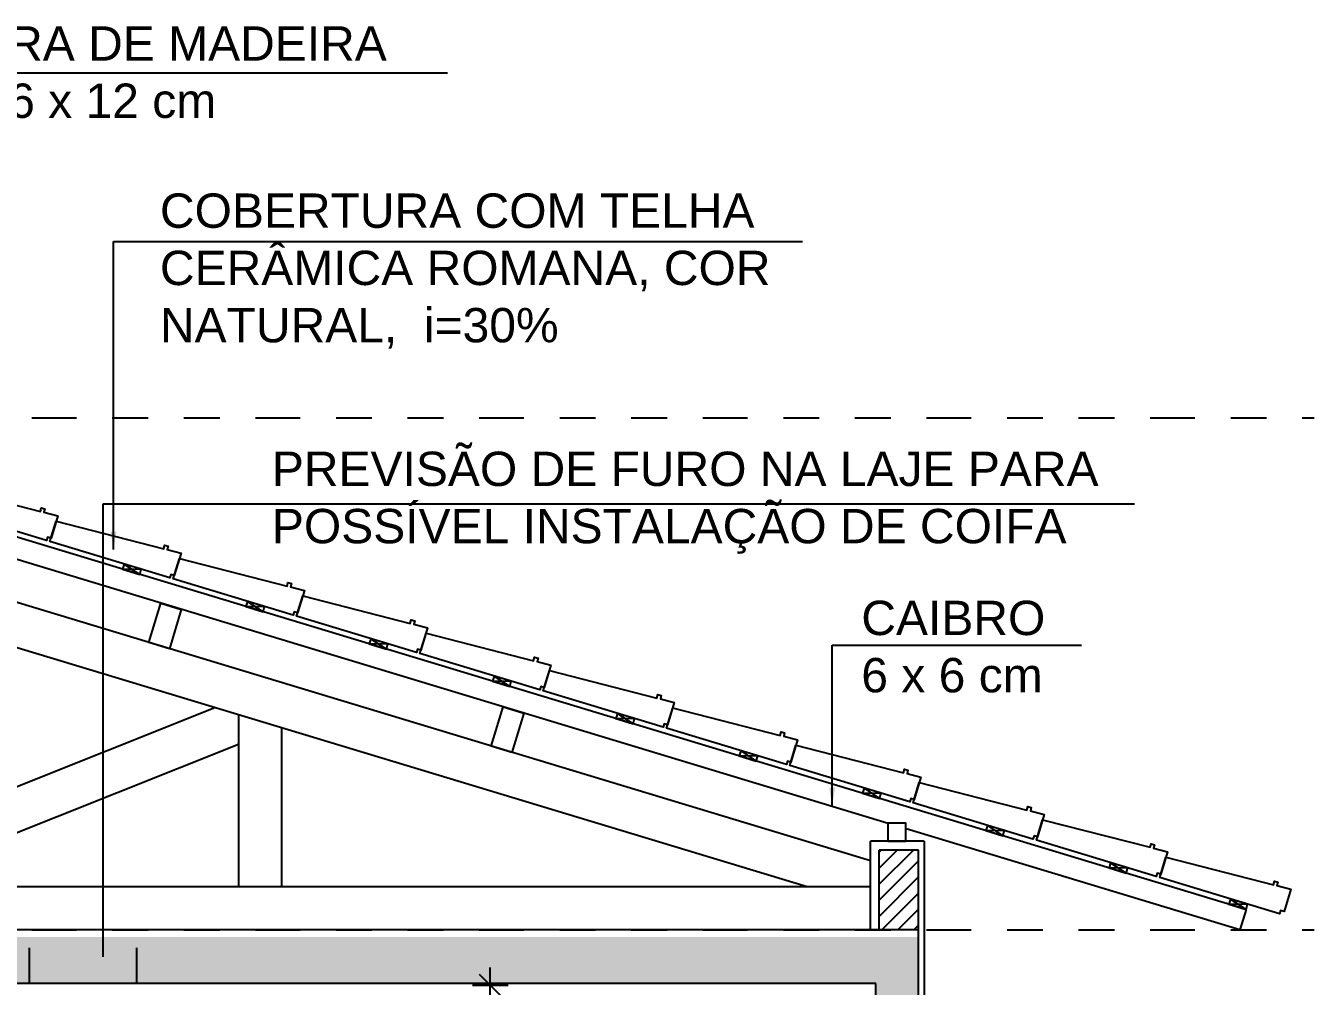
# Model space of a CAD drawing. Extents: x 12 to 194, y 116 to 198.
# Drawn here: x 50.528 to 54.128, y 178.437 to 181.121 of the extents above; entities that cross this region are included whole.
import ezdxf

# ---------------------------------------------------------------- set-up
doc = ezdxf.new("R2010")
doc.units = 0
doc.header["$LTSCALE"] = 0.005
doc.header["$PDMODE"] = 3
for name, pattern in [('C5', [60, 50, -5, 0, -5]), ('HIDDEN', [9.525, 6.35, -3.175]), ('TRAÇO-2PTOS_P', [0.625, 0.25, -0.125, 0, -0.125, 0, -0.125])]:
    doc.linetypes.add(name, pattern=pattern)
doc.layers.get('0').update_dxf_attribs({"linetype": 'CONTINUOUS'})
doc.layers.get('DEFPOINTS').update_dxf_attribs({"linetype": 'CONTINUOUS'})
for name, color, linetype in [('01', 1, 'CONTINUOUS'), ('A-TELHAS', 2, 'CONTINUOUS'), ('AR-PRJ-COB', 2, 'HIDDEN'), ('ARQ-ALV-CORTE', 5, 'CONTINUOUS'), ('ARQ-CTA-1_050', 1, 'CONTINUOUS'), ('ARQ-EXO-1_100', 251, 'C5'), ('ARQ-HTC', 9, 'CONTINUOUS'), ('ARQ-SMB-1_100', 1, 'CONTINUOUS'), ('ARQ-TLH-VISTA1', 2, 'CONTINUOUS'), ('ARQ-TXT-1_075', 2, 'CONTINUOUS'), ('EST-MAD-VISTA1', 2, 'CONTINUOUS'), ('MADEIRAMENTO', 2, 'CONTINUOUS')]:
    doc.layers.add(name, color=color, linetype=linetype)
doc.styles.add('ESC-50-A20', font='arial.ttf', dxfattribs={"height": 0.1})
doc.styles.add('FNDE Texto Cota 0025', font='verdana.ttf', dxfattribs={"height": 0.04})
doc.styles.add('FNDE Texto Cota 0050', font='verdana.ttf', dxfattribs={"height": 0.08})
doc.dimstyles.new('FNDE 1-0025', dxfattribs={"dimscale": 5, "dimtxt": 0.04, "dimasz": 0.01, "dimexe": 0.15, "dimexo": 0.15, "dimgap": 0.005, "dimtad": 1, "dimzin": 1, "dimdsep": 46, "dimtxsty": 'FNDE Texto Cota 0025', "dimblk": 'tic', "dimcen": 0.015, "dimdle": 0.15, "dimse1": 1, "dimse2": 1, "dimclrd": 251, "dimclre": 251, "dimclrt": 256, "dimaunit": 1, "dimadec": 3, "dimazin": 0, "dimtfac": 1, "dimtix": 1, "dimtmove": 2, "dimatfit": 3, "dimfxl": 0.15, "dimtvp": 1, "dimtolj": 1, "dimtzin": 0, "dimarcsym": 0})
doc.dimstyles.new('FNDE 1-0050', dxfattribs={"dimscale": 5, "dimtxt": 0.08, "dimasz": 0.01, "dimexe": 0.15, "dimexo": 0.15, "dimgap": 0.01, "dimtad": 1, "dimzin": 1, "dimdsep": 46, "dimtxsty": 'FNDE Texto Cota 0050', "dimblk": 'tic', "dimcen": 0.015, "dimdle": 0.15, "dimse1": 1, "dimse2": 1, "dimclrd": 251, "dimclre": 251, "dimclrt": 256, "dimaunit": 1, "dimadec": 3, "dimazin": 0, "dimtfac": 1, "dimtix": 1, "dimtmove": 2, "dimatfit": 3, "dimfxl": 0.15, "dimtvp": 1, "dimtolj": 1, "dimtzin": 0, "dimarcsym": 0})

# ---------------------------------------------------------------- blocks, each defined once
blk = doc.blocks.new('T2')
at = {"linetype": 'Continuous'}
blk.add_lwpolyline([(0, 0.0594), (0.31, 0.073), (0.3096, 0.083), (0.3196, 0.0834), (0.32, 0.0734), (0.36, 0.075), (0.36, 0.0099), (0.35, 0.0099), (0.35, 0), (0, 0), (0.0001, 0.0594)], dxfattribs=at)
blk = doc.blocks.new('tic')
at = {"color": 251}
for p, q in [((0, -1), (0, 1)), ((-1, 0), (1, 0))]:
    blk.add_line(p, q, dxfattribs=at)
blk.add_line((-0.6, -0.6), (0.6, 0.6))
blk = doc.blocks.new('*D105')
at = {"layer": 'ARQ-CTA-1_050', "color": 251, "lineweight": -2, "transparency": 16777216}
blk.add_line((51.8262, 176.5691), (51.8262, 178.3891), dxfattribs=at)
at = {"layer": 'DEFPOINTS', "color": 0, "transparency": 16777216}
for p in [(51.5925, 178.4391), (51.8262, 178.4391), (51.5925, 176.5191)]:
    blk.add_point(p, dxfattribs=at)
at = {"layer": 'ARQ-CTA-1_050', "color": 251, "lineweight": -2, "transparency": 16777216, "xscale": 0.05, "yscale": 0.05, "zscale": 0.05}
for p, rotation in [((51.8262, 178.4391), 90), ((51.8262, 176.5191), 270)]:
    blk.add_blockref('tic', p, dxfattribs=dict(at, rotation=rotation))
at = {"layer": 'ARQ-CTA-1_050', "transparency": 16777216, "insert": (51.743, 177.4791), "char_height": 0.08, "attachment_point": 5, "rotation": 90, "style": 'FNDE Texto Cota 0050'}
blk.add_mtext('\\A1;1.92', dxfattribs=at)

msp = doc.modelspace()

# ---------------------------------------------------------------- hatches: boundary and pattern name
at = {"layer": 'ARQ-HTC'}
h = msp.add_hatch(dxfattribs=at)
h.set_pattern_fill('ANSI31', color=251, scale=0.01, style=0)
h.set_pattern_definition([(45, (84.714996, 34.55552), (-0.02245064, 0.02245064), [])])
h.paths.add_polyline_path([(52.9131, 178.817), (53.0231, 178.817), (53.0231, 178.5941), (52.9131, 178.5941)])
h = msp.add_hatch(dxfattribs=at)
h.set_pattern_fill('AR-CONC', color=251, scale=0.0014, style=0)
h.set_pattern_definition([(50, (84.715, 34.55552), (0.25505854, -0.02231472), [0.02667, -0.29337]), (355, (84.715, 34.55552), (-0.0493408, 0.2674796), [0.021336, -0.2346968]), (100.45144, (84.73625, 34.55366), (0.20571775, 0.24516485), [0.022666, -0.24932634]), (46.1842, (84.715, 34.62664), (0.37951066, -0.05885926), [0.040005, -0.440055]), (96.63556, (84.74662, 34.62174), (0.3323658, 0.3463966), [0.033999, -0.3739899]), (351.18415, (84.715, 34.62664), (0.3323658, 0.3463966), [0.032004, -0.3520436]), (21, (84.75056, 34.60886), (0.21226015, -0.14317128), [0.02667, -0.29337]), (326, (84.75056, 34.60886), (0.08652284, 0.25786315), [0.021336, -0.234696]), (71.45144, (84.76824, 34.59693), (0.298783, 0.11469188), [0.022666, -0.2493259]), (37.5, (84.715, 34.55552), (0.004324045, 0.118377054), [0, -0.2318512, 0, -0.238252, 0, -0.235585]), (7.5, (84.715, 34.55552), (0.09354753, 0.1402528), [0, -0.1358392, 0, -0.2265172, 0, -0.089789]), (327.5, (84.6357, 34.55552), (0.189826833, -0.00802024), [0, -0.0889, 0, -0.277368, 0, -0.368046]), (317.5, (84.60014, 34.55552), (0.20738085, 0.03559709), [0, -0.11557, 0, -0.1842008, 0, -0.261366])])
h.paths.add_polyline_path([(46.7881, 178.5741), (53.0231, 178.5741), (53.0231, 178.1191), (52.9031, 178.1191), (52.9031, 178.4441), (48.4231, 178.4441), (48.4231, 178.1191), (48.3031, 178.1191), (48.3031, 178.4441), (46.8881, 178.4441), (46.8881, 178.1441), (46.7881, 178.1441)])

# ---------------------------------------------------------------- linework, layer by layer
at = {"color": 5}
for p, q in [((53.9381, 178.6515), (49.9006, 179.874)), ((52.9381, 178.8916), (49.9006, 179.8114)), ((53.9207, 178.5941), (52.9881, 178.8765)), ((53.9381, 178.6515), (53.9207, 178.5941))]:
    msp.add_line(p, q, dxfattribs=at)
at = {"color": 3}
for points in [[(50.9293, 179.3799), (50.8719, 179.3973), (50.9051, 179.5072), (50.9626, 179.4898)], [(51.8864, 179.0901), (51.8289, 179.1075), (51.8622, 179.2174), (51.9197, 179.2)], [(52.9368, 178.842), (52.9868, 178.842), (52.9868, 178.892), (52.9368, 178.892)]]:
    msp.add_lwpolyline(points, close=True, dxfattribs=at)
at = {"layer": '01'}
for p, q in [((52.8881, 178.5941), (52.8881, 178.842)), ((53.0381, 178.842), (52.8881, 178.842)), ((53.0381, 178.842), (53.0381, 175.5391))]:
    msp.add_line(p, q, dxfattribs=at)
at = {"layer": 'AR-PRJ-COB', "ltscale": 0.5}
for p, q in [((50.5381, 178.4441), (50.5381, 178.5941)), ((50.8381, 178.4441), (50.8381, 178.5991))]:
    msp.add_line(p, q, dxfattribs=at)
at = {"layer": 'ARQ-ALV-CORTE'}
for p, q in [((52.9131, 178.5941), (52.9131, 178.817)), ((53.0231, 178.817), (52.9131, 178.817)), ((53.0231, 178.1391), (53.0231, 178.817)), ((53.0231, 178.5941), (46.7881, 178.5941)), ((52.9031, 178.5941), (48.4231, 178.5941)), ((52.9031, 178.4441), (48.4231, 178.4441)), ((52.9031, 178.1391), (52.9031, 178.4441))]:
    msp.add_line(p, q, dxfattribs=at)
at = {"layer": 'ARQ-EXO-1_100', "color": 252, "linetype": 'TRAÇO-2PTOS_P', "ltscale": 100}
for p, q in [((43.67, 180.0247), (54.1284, 180.0247)), ((43.67, 178.5941), (54.1284, 178.5941))]:
    msp.add_line(p, q, dxfattribs=at)
at = {"layer": 'ARQ-TLH-VISTA1'}
for p, q in [((52.8881, 178.7868), (49.9305, 179.6823)), ((52.7116, 178.7141), (49.9006, 179.5653)), ((52.8881, 178.7141), (46.888, 178.7141))]:
    msp.add_line(p, q, dxfattribs=at)
at = {"layer": 'EST-MAD-VISTA1'}
for p, q in [((49.9606, 178.7787), (51.056, 179.2154)), ((51.1226, 179.1952), (51.1226, 178.7141)), ((51.2426, 179.1589), (51.2426, 178.7141)), ((50.1226, 178.7141), (51.1226, 179.1128))]:
    msp.add_line(p, q, dxfattribs=at)
at = {"layer": 'MADEIRAMENTO', "color": 1}
for p, q in [((50.7991, 179.6029), (50.8513, 179.6019)), ((50.8032, 179.6164), (50.8467, 179.5876)), ((51.1477, 179.5121), (51.1912, 179.4832)), ((51.1436, 179.4986), (51.1958, 179.4975)), ((51.4923, 179.4078), (51.5358, 179.3789)), ((51.4882, 179.3943), (51.5404, 179.3932)), ((51.8368, 179.3034), (51.8803, 179.2746)), ((51.8327, 179.2899), (51.8849, 179.2889)), ((52.1814, 179.1991), (52.2249, 179.1703)), ((52.1773, 179.1856), (52.2295, 179.1845)), ((52.5218, 179.0813), (52.574, 179.0802)), ((52.5259, 179.0948), (52.5694, 179.0659)), ((52.8664, 178.977), (52.9186, 178.9759)), ((52.8705, 178.9905), (52.914, 178.9616)), ((53.2109, 178.8726), (53.2631, 178.8716)), ((53.215, 178.8861), (53.2585, 178.8573)), ((53.5555, 178.7683), (53.6077, 178.7672)), ((53.5596, 178.7818), (53.6031, 178.753)), ((53.8905, 178.6669), (53.9427, 178.6658)), ((53.8945, 178.6804), (53.9381, 178.6515))]:
    msp.add_line(p, q, dxfattribs=at)
for points in [[(50.851, 179.6019), (50.8032, 179.6164), (50.7988, 179.6021), (50.8467, 179.5876)], [(51.1956, 179.4976), (51.1477, 179.5121), (51.1434, 179.4977), (51.1912, 179.4832)], [(51.5401, 179.3933), (51.4923, 179.4078), (51.4879, 179.3934), (51.5358, 179.3789)], [(51.8847, 179.289), (51.8368, 179.3034), (51.8325, 179.2891), (51.8803, 179.2746)], [(52.2292, 179.1846), (52.1814, 179.1991), (52.177, 179.1848), (52.2249, 179.1703)], [(52.5738, 179.0803), (52.5259, 179.0948), (52.5216, 179.0804), (52.5694, 179.0659)], [(52.9183, 178.976), (52.8705, 178.9905), (52.8661, 178.9761), (52.914, 178.9616)], [(53.2629, 178.8716), (53.215, 178.8861), (53.2107, 178.8718), (53.2585, 178.8573)], [(53.6074, 178.7673), (53.5596, 178.7818), (53.5552, 178.7675), (53.6031, 178.753)], [(53.9424, 178.6659), (53.8945, 178.6804), (53.8902, 178.666), (53.9381, 178.6515)]]:
    msp.add_lwpolyline(points, close=True, dxfattribs=at)

# ---------------------------------------------------------------- block references
at = {"layer": 'A-TELHAS', "extrusion": (0, 0, -1), "xscale": -1, "zscale": -1, "rotation": 16.84572691580383}
for p in [(-50.2512, 179.7837), (-50.5957, 179.6794), (-50.9403, 179.5751), (-51.2848, 179.4707), (-51.6294, 179.3664), (-51.9739, 179.2621), (-52.3185, 179.1577), (-52.663, 179.0534), (-53.0076, 178.9491), (-53.3521, 178.8448), (-53.6967, 178.7404)]:
    msp.add_blockref('T2', p, dxfattribs=at)

# ---------------------------------------------------------------- texts
at = {"layer": 'ARQ-TXT-1_075', "char_height": 0.096, "attachment_point": 1, "style": 'ESC-50-A20'}
for s, insert, width in [('TESOURA DE MADEIRA DE LEI 6 x 12 cm', (50.0169, 181.1194), 1.71192), ('COBERTURA COM TELHA\\PCERÂMICA ROMANA, COR \\PNATURAL,  i=30%', (50.903, 180.6522), 1.998745), ('PREVISÃO DE FURO NA LAJE PARA POSSÍVEL INSTALAÇÃO DE COIFA', (51.2158, 179.9306), 2.668139), ('CAIBRO\\P6 x 6 cm', (52.8629, 179.514), 0.740405)]:
    msp.add_mtext(s, dxfattribs=dict(at, insert=insert, width=width))

# ---------------------------------------------------------------- dimensions: what is measured, and where the dimension line sits
at = {"layer": 'ARQ-CTA-1_050'}
dim = msp.add_linear_dim(base=(51.8262, 178.4391), p1=(51.5925, 176.5191), p2=(51.5925, 178.4391), angle=90, dimstyle='FNDE 1-0050', override={"dimtad": 0}, dxfattribs=at)
dim.commit()
dim.dimension.update_dxf_attribs({"geometry": '*D105', "text_midpoint": (51.743, 177.4791)})

# ---------------------------------------------------------------- leaders
at = {"layer": 'ARQ-SMB-1_100'}
for points, override in [([(49.9083, 179.7532), (49.9083, 180.9892), (51.7068, 180.9892)], {"dimtad": 0, "dimfxl": 0.025, "dimarcsym": 1}), ([(50.7733, 179.657), (50.7733, 180.5182), (52.6989, 180.5182)], {"dimtad": 0, "dimfxl": 0.025, "dimarcsym": 1}), ([(50.7443, 178.5192, 2), (50.7443, 179.7844, 2), (53.6259, 179.7844, 2)], {"dimtad": 0, "dimfxl": 0.025, "dimarcsym": 1}), ([(52.7814, 178.9412), (52.7814, 179.3902), (53.4783, 179.3902)], {"dimgap": 0.005, "dimtad": 0, "dimfxl": 0.025, "dimarcsym": 1})]:
    msp.add_leader(points, dimstyle='FNDE 1-0025', override=override, dxfattribs=at)

doc.saveas('drawing.dxf')
